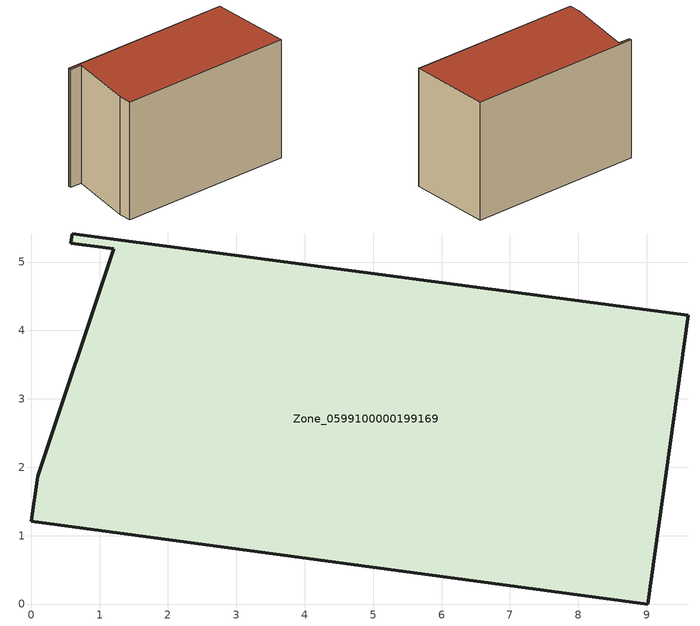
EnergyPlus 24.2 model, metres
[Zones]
Zone_0599100000199169
 floor ground (C_G): 0,1.21 0.09,1.86 1.21,5.2 0.58,5.27 0.6,5.41 9.61,4.22 9.02,0 z0
 wall outside (C_F): 0.6,5.41 0.58,5.27 1.21,5.2 0.09,1.86 0,1.21 9.02,0 9.61,4.22 0.6,5.41 z0:6.07
 roof outside (C_R): 0.09,1.86 0,1.21 9.02,0 9.61,4.22 0.6,5.41 0.58,5.27 1.21,5.2 z6.07
[BUILDING]
Pand.0599100000199169: North Axis=0; Terrain=City; Loads Convergence Tolerance Value=0.04; Temperature Convergence Tolerance Value=0.4; Solar Distribution=FullExterior; Maximum Number of Warmup Days=25; Minimum Number of Warmup Days=1
[Site:Location]
Rotterdam.The.Hague.AP_ZH_NLD Design_Conditions: Latitude=51.96; Longitude=4.45; Time Zone=1; Elevation=-4.5
[SITE:GROUNDTEMPERATURE:BUILDINGSURFACE]
18, 18, 18, 18, 18, 18, 18, 18, 18, 18, 18, 18
[MATERIAL] Thermal Absorptance=0.9; Solar Absorptance=0.7; Visible Absorptance=0.7
Name | Roughness | Thickness | Conductivity | Density | Specific Heat
G.TI.1946-1964 | MediumSmooth | 0.15 | 1 | 540 | 1210
F.TI.1946-1964 | Rough | 0.3 | 0.857143 | 1920 | 840
R.TI.1946-1964 | MediumRough | 0.2 | 0.277778 | 1500 | 1000
[CONSTRUCTION]
C_G: G.TI.1946-1964
C_F: F.TI.1946-1964
C_R: R.TI.1946-1964
[ZONE]
Zone_0599100000199169: Type=1; Multiplier=1; Ceiling Height=Autocalculate; Volume=Autocalculate; Floor Area=autocalculate; Part of Total Floor Area=Yes
[ZONEINFILTRATION:DESIGNFLOWRATE]
Infil_Zone_0599100000199169: Zone or ZoneList or Space or SpaceList=Zone_0599100000199169; Schedule=AlwaysOn; Design Flow Rate Calculation Method=Flow/Area; Flow Rate per Floor Area=0.003; Constant Term Coefficient=1; Temperature Term Coefficient=0; Velocity Term Coefficient=0; Velocity Squared Term Coefficient=0
[HVACTEMPLATE:ZONE:IDEALLOADSAIRSYSTEM]
Zone_0599100000199169: Maximum Heating Supply Air Temperature=50; Minimum Cooling Supply Air Temperature=13; Maximum Heating Supply Air Humidity Ratio=0.0156; Minimum Cooling Supply Air Humidity Ratio=0.0077; Heating Limit=NoLimit; Cooling Limit=NoLimit; Dehumidification Control Type=ConstantSensibleHeatRatio; Cooling Sensible Heat Ratio=0.7; Dehumidification Setpoint=60; Humidification Control Type=None; Humidification Setpoint=30; Outdoor Air Method=None; Outdoor Air Flow Rate per Person=0.00944; Outdoor Air Flow Rate per Zone Floor Area=0; Outdoor Air Flow Rate per Zone=0; Demand Controlled Ventilation Type=None; Outdoor Air Economizer Type=NoEconomizer; Heat Recovery Type=None; Sensible Heat Recovery Effectiveness=0.7; Latent Heat Recovery Effectiveness=0.65
[ZONECONTROL:THERMOSTAT]
ThermostatControl_Zone_0599100000199169: Zone or ZoneList=Zone_0599100000199169; Control Type Schedule=DualSetpointControlType; Control 1=Thermostat_Zone_0599100000199169; Temperature Difference Between Cutout And Setpoint=0
[THERMOSTATSETPOINT:DUALSETPOINT]
Thermostat_Zone_0599100000199169: Heating Setpoint Temperature Schedule=HeatingSetpoint_Zone_0599100000199169; Cooling Setpoint Temperature Schedule=CoolingSetpoint_Zone_0599100000199169
[SCHEDULE:COMPACT]
HeatingSetpoint_Zone_0599100000199169: Through: 12/31, For: AllDays, Until: 24:00, 21
CoolingSetpoint_Zone_0599100000199169: Through: 12/31, For: AllDays, Until: 24:00, 24
DualSetpointControlType: Through: 12/31, For: AllDays, Until: 24:00, 4
AlwaysOn: Through: 12/31, For: AllDays, Until: 24:00, 1
